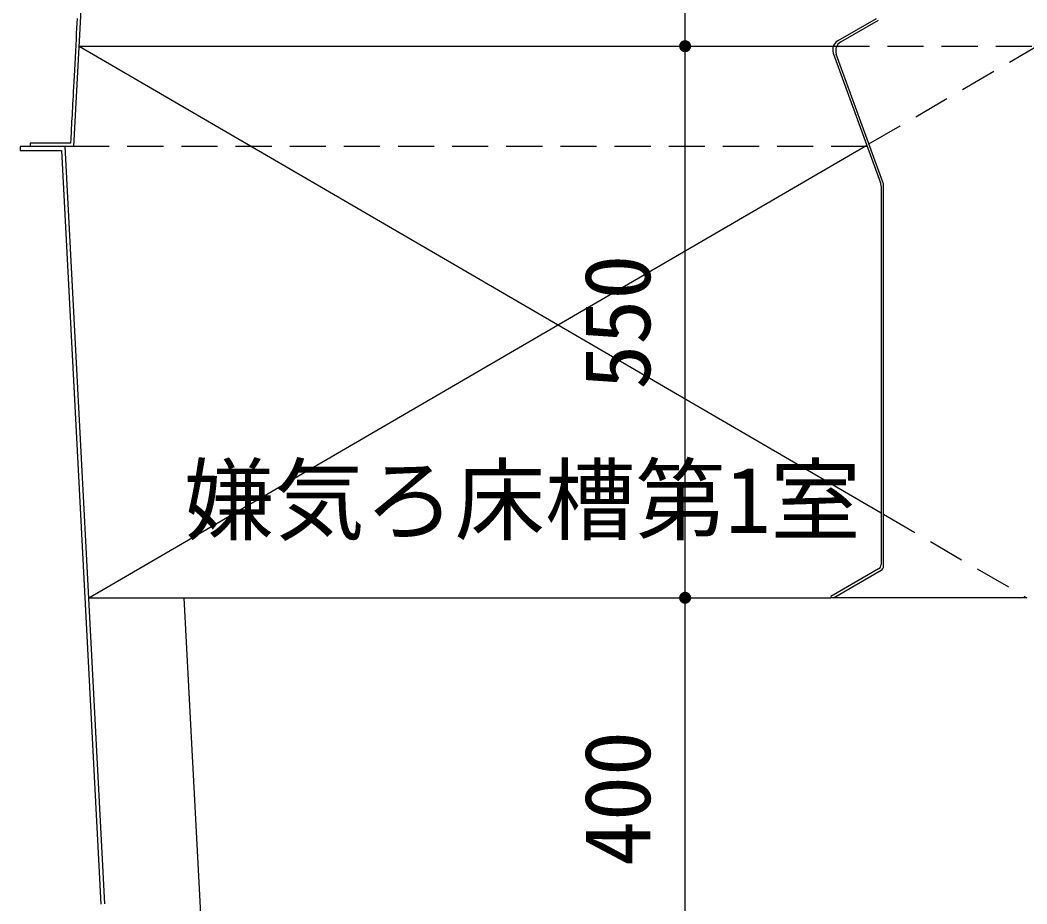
# Model space of a CAD drawing. Units: millimetres, scale not verified. Extents: x -8910 to 8910, y -6308 to 6308.
# Drawn here: x -6048 to -5044, y -3439 to -2558 of the extents above; entities that cross this region are included whole.
import ezdxf
from ezdxf.enums import TextEntityAlignment as Align

# ---------------------------------------------------------------- set-up
doc = ezdxf.new("R2010")
doc.units = ezdxf.units.MM
doc.header["$LTSCALE"] = 30
doc.linetypes.add('DASHED1', pattern=[1.8, 1.2, -0.6])
doc.layers.add('0-5_空気管', color=3, linetype='Continuous', lineweight=25)
doc.styles.add('ＭＳ ゴシック', font='')
doc.styles.get('ＭＳ ゴシック').set_extended_font_data('MS Gothic')

msp = doc.modelspace()

# ---------------------------------------------------------------- linework, layer by layer
at = {"layer": '0-5_空気管', "color": 4}
msp.add_line((-5385.09, -3533.6), (-5385.09, -2283.6), dxfattribs=at)
at = {"layer": '0-5_空気管'}
for p, q in [((-5994.59, -2683.6), (-5986.71, -2533.08)), ((-5194.61, -2556.23), (-5232.89, -2578.33)), ((-5229.94, -2579.41), (-5192.21, -2557.62)), ((-5989.35, -2583.6), (-5237.29, -2583.6)), ((-5989.35, -2583.6), (-5189.61, -3049)), ((-5415.09, -2583.6), (-5366.3, -2583.6)), ((-5237.29, -2590.41), (-5190.21, -2719.74)), ((-5187.81, -2719.32), (-5234.34, -2591.49)), ((-6038.21, -2680.4), (-6038.21, -2683.6)), ((-5997.63, -2680.4), (-6038.21, -2680.4)), ((-5997.63, -2680.4), (-5997.38, -2675.68)), ((-5994.59, -2683.6), (-6048.21, -2683.6)), ((-6007.01, -2687.6), (-5967.63, -3439.04)), ((-5963.63, -3438.83), (-6003.21, -2683.6)), ((-5979.63, -3133.6), (-5203.85, -2682.27)), ((-5189.61, -2723.16), (-5189.61, -3100.43)), ((-5187.21, -3101.81), (-5187.21, -2722.74)), ((-5979.63, -3133.6), (-5239.61, -3133.6)), ((-5884.92, -3133.6), (-5864.53, -3522.7)), ((-5044.28, -3133.57), (-5239.61, -3133.57))]:
    msp.add_line(p, q, dxfattribs=at)
at = {"layer": '0-5_空気管', "linetype": 'DASHED1'}
for p, q in [((-5237.3, -2583.6), (-5034.21, -2583.6)), ((-5201.74, -2681.04), (-5034.21, -2583.6)), ((-5203.37, -2683.6), (-5994.59, -2683.6)), ((-5187.21, -3050.39), (-5044.28, -3133.57))]:
    msp.add_line(p, q, dxfattribs=at)
at = {"layer": '0-5_空気管'}
for points in [[(-5997.38, -2675.68), (-5997.28, -2673.7), (-5997.15, -2671.33), (-5997.01, -2668.63), (-5996.85, -2665.65), (-5996.68, -2662.45), (-5996.51, -2659.09), (-5996.14, -2652.09), (-5995.95, -2648.54), (-5995.76, -2644.93), (-5995.57, -2641.21), (-5995.36, -2637.32), (-5995.14, -2633.19), (-5994.91, -2628.79), (-5994.66, -2624.03), (-5994.39, -2618.88), (-5994.09, -2613.29), (-5993.78, -2607.36), (-5993.46, -2601.19), (-5993.12, -2594.91), (-5992.79, -2588.61), (-5992.47, -2582.42), (-5992.15, -2576.44), (-5991.85, -2570.8), (-5991.58, -2565.56), (-5991.32, -2560.65), (-5991.07, -2555.96)], [(-6048.21, -2683.6), (-6048.21, -2687.6), (-6007.01, -2687.6)], [(-5192.11, -3104.76), (-5239.61, -3132.18), (-5239.61, -3133.6)], [(-5237.21, -3133.6), (-5237.21, -3133.57), (-5189.71, -3106.14)]]:
    msp.add_lwpolyline(points, dxfattribs=at)
for centre, radius, start, end in [((-5227.89, -2586.99), 10, 119.99998, 200), ((-5224.94, -2588.07), 10, 119.99998, 200), ((-5199.61, -2723.16), 10, 0, 20), ((-5197.21, -2722.74), 10, 0, 20), ((-5194.61, -3100.43), 5, 300, 0), ((-5192.21, -3101.81), 5, 300, 0)]:
    msp.add_arc(centre, radius, start, end, dxfattribs=at)
at = {"layer": '0-5_空気管', "color": 92}
for points in [[(-5389.71, -2579.78), (-5385.09, -2583.6), (-5390.16, -2580.39)], [(-5389.2, -2579.23), (-5385.09, -2583.6), (-5389.71, -2579.78)], [(-5388.62, -2578.75), (-5385.09, -2583.6), (-5389.2, -2579.23)], [(-5387.98, -2578.34), (-5385.09, -2583.6), (-5388.62, -2578.75)], [(-5387.3, -2578.02), (-5385.09, -2583.6), (-5387.98, -2578.34)], [(-5387.3, -2578.02), (-5385.09, -2577.6), (-5385.09, -2583.6)], [(-5386.58, -2577.79), (-5385.09, -2577.6), (-5387.3, -2578.02)], [(-5385.84, -2577.65), (-5385.09, -2577.6), (-5386.58, -2577.79)], [(-5385.09, -2577.6), (-5379.09, -2583.6), (-5385.09, -2583.6)], [(-5384.71, -2577.61), (-5379.09, -2583.6), (-5385.09, -2577.6)], [(-5383.97, -2577.71), (-5379.09, -2583.6), (-5384.71, -2577.61)], [(-5383.24, -2577.9), (-5379.09, -2583.6), (-5383.97, -2577.71)], [(-5382.54, -2578.17), (-5379.09, -2583.6), (-5383.24, -2577.9)], [(-5381.88, -2578.54), (-5379.09, -2583.6), (-5382.54, -2578.17)], [(-5381.27, -2578.98), (-5379.09, -2583.6), (-5381.88, -2578.54)], [(-5381.27, -2578.98), (-5379.14, -2582.85), (-5379.09, -2583.6)], [(-5380.72, -2579.49), (-5379.14, -2582.85), (-5381.27, -2578.98)], [(-5380.72, -2579.49), (-5379.28, -2582.11), (-5379.14, -2582.85)], [(-5380.24, -2580.08), (-5379.28, -2582.11), (-5380.72, -2579.49)], [(-5380.24, -2580.08), (-5379.51, -2581.39), (-5379.28, -2582.11)], [(-5379.83, -2580.71), (-5379.51, -2581.39), (-5380.24, -2580.08)], [(-5391.08, -2583.23), (-5385.09, -2583.6), (-5391.09, -2583.6)], [(-5391.09, -2583.6), (-5388.91, -2588.23), (-5391.04, -2584.35)], [(-5391.09, -2583.6), (-5388.31, -2588.67), (-5388.91, -2588.23)], [(-5385.09, -2583.6), (-5388.31, -2588.67), (-5391.09, -2583.6)], [(-5390.98, -2582.48), (-5385.09, -2583.6), (-5391.08, -2583.23)], [(-5391.04, -2584.35), (-5389.46, -2587.71), (-5390.9, -2585.09)], [(-5391.04, -2584.35), (-5388.91, -2588.23), (-5389.46, -2587.71)], [(-5390.8, -2581.75), (-5385.09, -2583.6), (-5390.98, -2582.48)], [(-5390.9, -2585.09), (-5389.94, -2587.13), (-5390.67, -2585.81)], [(-5390.9, -2585.09), (-5389.46, -2587.71), (-5389.94, -2587.13)], [(-5390.52, -2581.05), (-5385.09, -2583.6), (-5390.8, -2581.75)], [(-5390.67, -2585.81), (-5389.94, -2587.13), (-5390.35, -2586.49)], [(-5390.16, -2580.39), (-5385.09, -2583.6), (-5390.52, -2581.05)], [(-5385.09, -2583.6), (-5387.64, -2589.03), (-5388.31, -2588.67)], [(-5385.09, -2583.6), (-5386.94, -2589.31), (-5387.64, -2589.03)], [(-5385.09, -2583.6), (-5386.21, -2589.5), (-5386.94, -2589.31)], [(-5385.09, -2583.6), (-5385.47, -2589.59), (-5386.21, -2589.5)], [(-5385.09, -2583.6), (-5385.09, -2589.6), (-5385.47, -2589.59)], [(-5385.09, -2583.6), (-5384.34, -2589.55), (-5385.09, -2589.6)], [(-5385.09, -2583.6), (-5383.6, -2589.41), (-5384.34, -2589.55)], [(-5385.09, -2583.6), (-5382.88, -2589.18), (-5383.6, -2589.41)], [(-5385.09, -2583.6), (-5382.2, -2588.86), (-5382.88, -2589.18)], [(-5379.09, -2583.6), (-5382.2, -2588.86), (-5385.09, -2583.6)], [(-5379.09, -2583.6), (-5381.56, -2588.46), (-5382.2, -2588.86)], [(-5379.09, -2583.6), (-5380.98, -2587.98), (-5381.56, -2588.46)], [(-5379.09, -2583.6), (-5380.47, -2587.43), (-5380.98, -2587.98)], [(-5379.09, -2583.6), (-5380.02, -2586.82), (-5380.47, -2587.43)], [(-5379.09, -2583.6), (-5379.66, -2586.16), (-5380.02, -2586.82)], [(-5379.09, -2583.6), (-5379.38, -2585.46), (-5379.66, -2586.16)], [(-5379.09, -2583.6), (-5379.2, -2584.73), (-5379.38, -2585.46)], [(-5379.09, -2583.6), (-5379.1, -2583.98), (-5379.2, -2584.73)], [(-5390.8, -3131.75), (-5385.09, -3133.6), (-5390.98, -3132.48)], [(-5390.52, -3131.05), (-5385.09, -3133.6), (-5390.8, -3131.75)], [(-5390.16, -3130.39), (-5385.09, -3133.6), (-5390.52, -3131.05)], [(-5389.71, -3129.78), (-5385.09, -3133.6), (-5390.16, -3130.39)], [(-5389.2, -3129.23), (-5385.09, -3133.6), (-5389.71, -3129.78)], [(-5388.62, -3128.75), (-5385.09, -3133.6), (-5389.2, -3129.23)], [(-5387.98, -3128.34), (-5385.09, -3133.6), (-5388.62, -3128.75)], [(-5387.98, -3128.34), (-5385.09, -3127.6), (-5385.09, -3133.6)], [(-5387.3, -3128.02), (-5385.09, -3127.6), (-5387.98, -3128.34)], [(-5386.58, -3127.79), (-5385.09, -3127.6), (-5387.3, -3128.02)], [(-5385.84, -3127.65), (-5385.09, -3127.6), (-5386.58, -3127.79)], [(-5385.09, -3127.6), (-5379.09, -3133.6), (-5385.09, -3133.6)], [(-5384.71, -3127.61), (-5379.09, -3133.6), (-5385.09, -3127.6)], [(-5383.97, -3127.71), (-5379.09, -3133.6), (-5384.71, -3127.61)], [(-5383.24, -3127.9), (-5379.09, -3133.6), (-5383.97, -3127.71)], [(-5382.54, -3128.17), (-5379.09, -3133.6), (-5383.24, -3127.9)], [(-5381.88, -3128.54), (-5379.09, -3133.6), (-5382.54, -3128.17)], [(-5381.88, -3128.54), (-5379.14, -3132.85), (-5379.09, -3133.6)], [(-5381.27, -3128.98), (-5379.14, -3132.85), (-5381.88, -3128.54)], [(-5381.27, -3128.98), (-5379.28, -3132.11), (-5379.14, -3132.85)], [(-5380.72, -3129.49), (-5379.28, -3132.11), (-5381.27, -3128.98)], [(-5380.72, -3129.49), (-5379.51, -3131.39), (-5379.28, -3132.11)], [(-5380.24, -3130.07), (-5379.51, -3131.39), (-5380.72, -3129.49)], [(-5380.24, -3130.07), (-5379.83, -3130.71), (-5379.51, -3131.39)], [(-5391.08, -3133.22), (-5385.09, -3133.6), (-5391.09, -3133.6)], [(-5391.09, -3133.6), (-5388.31, -3138.67), (-5391.04, -3134.35)], [(-5391.09, -3133.6), (-5387.64, -3139.03), (-5388.31, -3138.67)], [(-5385.09, -3133.6), (-5387.64, -3139.03), (-5391.09, -3133.6)], [(-5390.98, -3132.48), (-5385.09, -3133.6), (-5391.08, -3133.22)], [(-5391.04, -3134.35), (-5388.91, -3138.22), (-5390.9, -3135.09)], [(-5391.04, -3134.35), (-5388.31, -3138.67), (-5388.91, -3138.22)], [(-5390.9, -3135.09), (-5389.46, -3137.71), (-5390.67, -3135.81)], [(-5390.9, -3135.09), (-5388.91, -3138.22), (-5389.46, -3137.71)], [(-5390.67, -3135.81), (-5389.94, -3137.13), (-5390.35, -3136.49)], [(-5390.67, -3135.81), (-5389.46, -3137.71), (-5389.94, -3137.13)], [(-5385.09, -3133.6), (-5386.94, -3139.31), (-5387.64, -3139.03)], [(-5385.09, -3133.6), (-5386.21, -3139.5), (-5386.94, -3139.31)], [(-5385.09, -3133.6), (-5385.47, -3139.59), (-5386.21, -3139.5)], [(-5385.09, -3133.6), (-5385.09, -3139.6), (-5385.47, -3139.59)], [(-5385.09, -3133.6), (-5384.34, -3139.55), (-5385.09, -3139.6)], [(-5385.09, -3133.6), (-5383.6, -3139.41), (-5384.34, -3139.55)], [(-5385.09, -3133.6), (-5382.88, -3139.18), (-5383.6, -3139.41)], [(-5385.09, -3133.6), (-5382.2, -3138.86), (-5382.88, -3139.18)], [(-5385.09, -3133.6), (-5381.56, -3138.46), (-5382.2, -3138.86)], [(-5379.09, -3133.6), (-5381.56, -3138.46), (-5385.09, -3133.6)], [(-5379.09, -3133.6), (-5380.98, -3137.98), (-5381.56, -3138.46)], [(-5379.09, -3133.6), (-5380.47, -3137.43), (-5380.98, -3137.98)], [(-5379.09, -3133.6), (-5380.02, -3136.82), (-5380.47, -3137.43)], [(-5379.09, -3133.6), (-5379.66, -3136.16), (-5380.02, -3136.82)], [(-5379.09, -3133.6), (-5379.38, -3135.46), (-5379.66, -3136.16)], [(-5379.09, -3133.6), (-5379.2, -3134.73), (-5379.38, -3135.46)], [(-5379.09, -3133.6), (-5379.1, -3133.98), (-5379.2, -3134.73)]]:
    msp.add_solid(points, dxfattribs=at)

# ---------------------------------------------------------------- texts
at = {"layer": '0-5_空気管', "color": 4, "style": 'ＭＳ ゴシック'}
for s, p in [('550', (-5400.09, -2926.1)), ('400', (-5400.09, -3401.1))]:
    msp.add_text(s, height=65.98, rotation=90, dxfattribs=at).set_placement(p, align=Align.BOTTOM_LEFT)
msp.add_text('嫌気ろ床槽第1室', height=65.98, dxfattribs=at).set_placement((-5884.79, -3088.8), align=Align.BOTTOM_LEFT)

doc.saveas('drawing.dxf')
